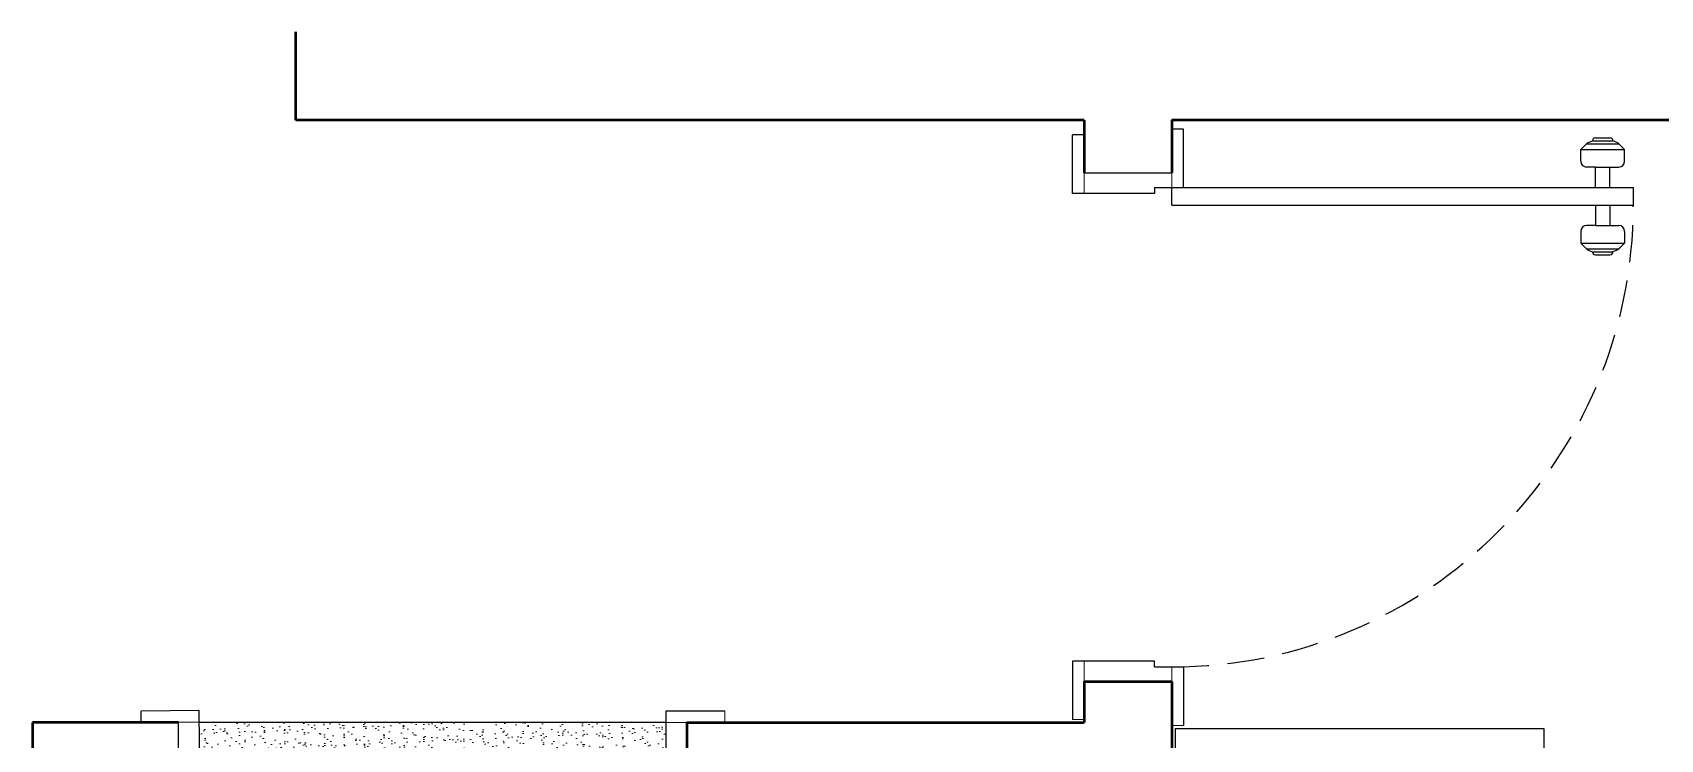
# Model space of a CAD drawing. Header units: centimetres. Extents: x -48696 to 156237, y -5617 to 29024.
# Drawn here: x 88385.7 to 88664.4, y 13553.3 to 13674.2 of the extents above; entities that cross this region are included whole.
import ezdxf

# ---------------------------------------------------------------- set-up
doc = ezdxf.new("R2010")
doc.units = ezdxf.units.CM
doc.linetypes.add('HIDDEN', pattern=[9.525, 6.35, -3.175])
for name, color, linetype in [('ACESSORIOS', 2, 'Continuous'), ('Hachuria - Moveis', 1, 'Continuous'), ('PN010', 1, 'Continuous'), ('PORTAS', 3, 'Continuous'), ('Portas-Cotas', 2, 'Continuous'), ('Portas-Projeção', 55, 'HIDDEN')]:
    doc.layers.add(name, color=color, linetype=linetype)
for name, color, linetype, lineweight in [('Parede Baixa', 5, 'Continuous', 50), ('Pisos Externos', 15, 'Continuous', 9), ('Portas - Janelas', 2, 'Continuous', 20)]:
    doc.layers.add(name, color=color, linetype=linetype, lineweight=lineweight)

msp = doc.modelspace()

# ---------------------------------------------------------------- hatches: boundary and pattern name
at = {"layer": 'Pisos Externos'}
h = msp.add_hatch(dxfattribs=at)
h.set_pattern_fill('AR-SAND', color=256, scale=0.05, angle=135)
h.set_pattern_definition([(172.5, (107309.4076, -5346.0988), (-1.67376745, -1.78690674), [0, -1.9304, 0, -2.159, 0, -2.06375]), (142.5, (107309.4076, -5346.0988), (-4.12366426, -0.94505464), [0, -1.0414, 0, -1.7399, 0, -0.66675]), (102.5, (107310.5122, -5347.2034), (-2.80166156, 2.79149913), [0, -0.635, 0, -2.286, 0, -2.9845]), (92.5, (107310.5122, -5347.2034), (-3.4877539, 1.91140555), [0, -0.3175, 0, -1.4986, 0, -1.7145])])
h.paths.add_polyline_path([(88494.20832, 13556.17856), (88414.27056, 13556.17856), (88414.3873, 13544.2401), (88494.20832, 13544.17856)])

# ---------------------------------------------------------------- linework, layer by layer
at = {"color": 5}
for p, q in [((88565.77229, 13650.19512), (88580.77229, 13650.19512)), ((88410.70832, 13541.20386), (88410.70832, 13556.20677))]:
    msp.add_line(p, q, dxfattribs=at)
at = {"layer": 'ACESSORIOS'}
msp.add_line((88582.77229, 13657.69512), (88580.77229, 13657.69512), dxfattribs=at)
at = {"layer": 'Hachuria - Moveis'}
msp.add_lwpolyline([(88644.52744, 13555.09208), (88581.32744, 13555.09208), (88581.32744, 13376.02541), (88644.52744, 13376.02541)], close=True, dxfattribs=at)
at = {"layer": 'Parede Baixa'}
for p, q in [((88430.77229, 13659.19366), (88430.77229, 13674.32742)), ((88580.77229, 13659.28381), (88580.77229, 13650.19512)), ((88580.77229, 13659.28381), (88855.80573, 13659.20383)), ((88565.77229, 13659.19366), (88430.77229, 13659.19366)), ((88565.77229, 13659.19366), (88565.77229, 13650.19512)), ((88565.77229, 13563.19512), (88565.77025, 13556.15877)), ((88565.77229, 13563.19512), (88580.77229, 13563.19512)), ((88580.77229, 13563.19512), (88580.77229, 13314.28379)), ((88385.70832, 13556.20677), (88385.70832, 13544.24602)), ((88410.70832, 13556.20677), (88385.70832, 13556.20677)), ((88497.70832, 13556.17856), (88565.77229, 13556.15877)), ((88497.70832, 13556.17856), (88497.70832, 13541.17856))]:
    msp.add_line(p, q, dxfattribs=at)
at = {"layer": 'PN010'}
msp.add_line((88494.20832, 13556.17856), (88414.31945, 13556.17856), dxfattribs=at)
at = {"layer": 'PORTAS', "color": 2, "linetype": 'Continuous'}
for p, q in [((88565.77229, 13656.69512), (88563.77229, 13656.69512)), ((88563.77229, 13646.69512), (88563.77229, 13656.69512)), ((88582.77229, 13647.69512), (88582.77229, 13657.69512)), ((88650.77229, 13654.19512), (88651.91874, 13655.34156)), ((88650.77229, 13654.19512), (88658.27229, 13654.19512)), ((88650.77229, 13652.19512), (88650.77229, 13654.19512)), ((88650.84018, 13654.263), (88650.90807, 13654.19512)), ((88651.77229, 13655.19512), (88657.27229, 13655.19512)), ((88651.91874, 13655.34156), (88652.77229, 13655.69512)), ((88652.77229, 13655.69512), (88656.27229, 13655.69512)), ((88653.27229, 13656.19512), (88655.77229, 13656.19512)), ((88657.12585, 13655.34156), (88656.27229, 13655.69512)), ((88658.27229, 13654.19512), (88657.12585, 13655.34156)), ((88658.27229, 13652.19512), (88658.27229, 13654.19512)), ((88653.27229, 13651.19512), (88651.77229, 13651.19512)), ((88653.27229, 13647.69512), (88653.27229, 13651.19512)), ((88653.27229, 13651.19512), (88655.77229, 13651.19512)), ((88655.77229, 13647.69512), (88655.77229, 13651.19512)), ((88655.77229, 13651.19512), (88657.27229, 13651.19512)), ((88577.77229, 13646.69512), (88563.77229, 13646.69512)), ((88577.77229, 13647.69512), (88580.77229, 13647.69512)), ((88577.77229, 13647.69512), (88577.77229, 13646.69512)), ((88580.77229, 13647.69512), (88659.77229, 13647.69512)), ((88580.77229, 13644.69512), (88580.77229, 13647.69512)), ((88659.77229, 13644.69512), (88659.77229, 13647.69512)), ((88580.77229, 13644.69512), (88659.77229, 13644.69512)), ((88653.27229, 13644.69512), (88653.27229, 13641.19512)), ((88655.77229, 13644.69512), (88655.77229, 13641.19512)), ((88650.77229, 13640.19512), (88650.77229, 13638.19512)), ((88653.27229, 13641.19512), (88651.77229, 13641.19512)), ((88653.27229, 13641.19512), (88655.77229, 13641.19512)), ((88655.77229, 13641.19512), (88657.27229, 13641.19512)), ((88658.27229, 13640.19512), (88658.27229, 13638.19512)), ((88650.77229, 13638.19512), (88658.27229, 13638.19512)), ((88650.77229, 13638.19512), (88651.91874, 13637.04867)), ((88650.84018, 13638.12723), (88650.90807, 13638.19512)), ((88651.77229, 13637.19512), (88657.27229, 13637.19512)), ((88651.91874, 13637.04867), (88652.77229, 13636.69512)), ((88657.12585, 13637.04867), (88656.27229, 13636.69512)), ((88658.27229, 13638.19512), (88657.12585, 13637.04867)), ((88652.77229, 13636.69512), (88656.27229, 13636.69512)), ((88653.27229, 13636.19512), (88655.77229, 13636.19512)), ((88563.77229, 13566.69512), (88563.77229, 13556.69512)), ((88577.77229, 13566.69512), (88563.77229, 13566.69512)), ((88577.77229, 13565.69512), (88577.77229, 13566.69512)), ((88577.77229, 13565.69512), (88582.77229, 13565.69512)), ((88582.77229, 13565.69512), (88582.77229, 13555.69512)), ((88414.25038, 13558.2421), (88404.29978, 13558.1448)), ((88404.31933, 13556.1449), (88404.29978, 13558.1448)), ((88414.3873, 13544.2401), (88414.25038, 13558.2421)), ((88494.20832, 13558.17856), (88504.20977, 13558.17856)), ((88494.20832, 13544.17856), (88494.20832, 13558.17856))]:
    msp.add_line(p, q, dxfattribs=at)
for centre, radius, start, end in [((88653.27229, 13655.69512), 0.5, 90, 180), ((88655.77229, 13655.69512), 0.5, 0, 90), ((88651.77229, 13652.19512), 1, 180, 270), ((88657.27229, 13652.19512), 1, 270, 0), ((88651.77229, 13640.19512), 1, 90, 180), ((88657.27229, 13640.19512), 1, 0, 90), ((88653.27229, 13636.69512), 0.5, 180, 270), ((88655.77229, 13636.69512), 0.5, 270, 0)]:
    msp.add_arc(centre, radius, start, end, dxfattribs=at)
at = {"layer": 'Portas - Janelas'}
for p, q in [((88565.77229, 13650.19512), (88565.77229, 13646.69512)), ((88580.77229, 13650.19512), (88580.77229, 13647.69512)), ((88565.77229, 13563.19512), (88565.77229, 13566.69512)), ((88580.77229, 13563.19512), (88580.77229, 13565.69512)), ((88497.70977, 13556.17856), (88494.20977, 13556.17856)), ((88504.20977, 13558.17856), (88504.21347, 13556.20574)), ((88563.77229, 13556.69512), (88565.74512, 13556.69142)), ((88582.77229, 13555.69512), (88580.77229, 13555.69512))]:
    msp.add_line(p, q, dxfattribs=at)
at = {"layer": 'Portas-Cotas'}
msp.add_line((88414.31886, 13556.24268), (88410.70832, 13556.20677), dxfattribs=at)
at = {"layer": 'Portas-Projeção'}
msp.add_arc((88580.77229, 13644.69512), 79, 270, 0, dxfattribs=at)

doc.saveas('drawing.dxf')
